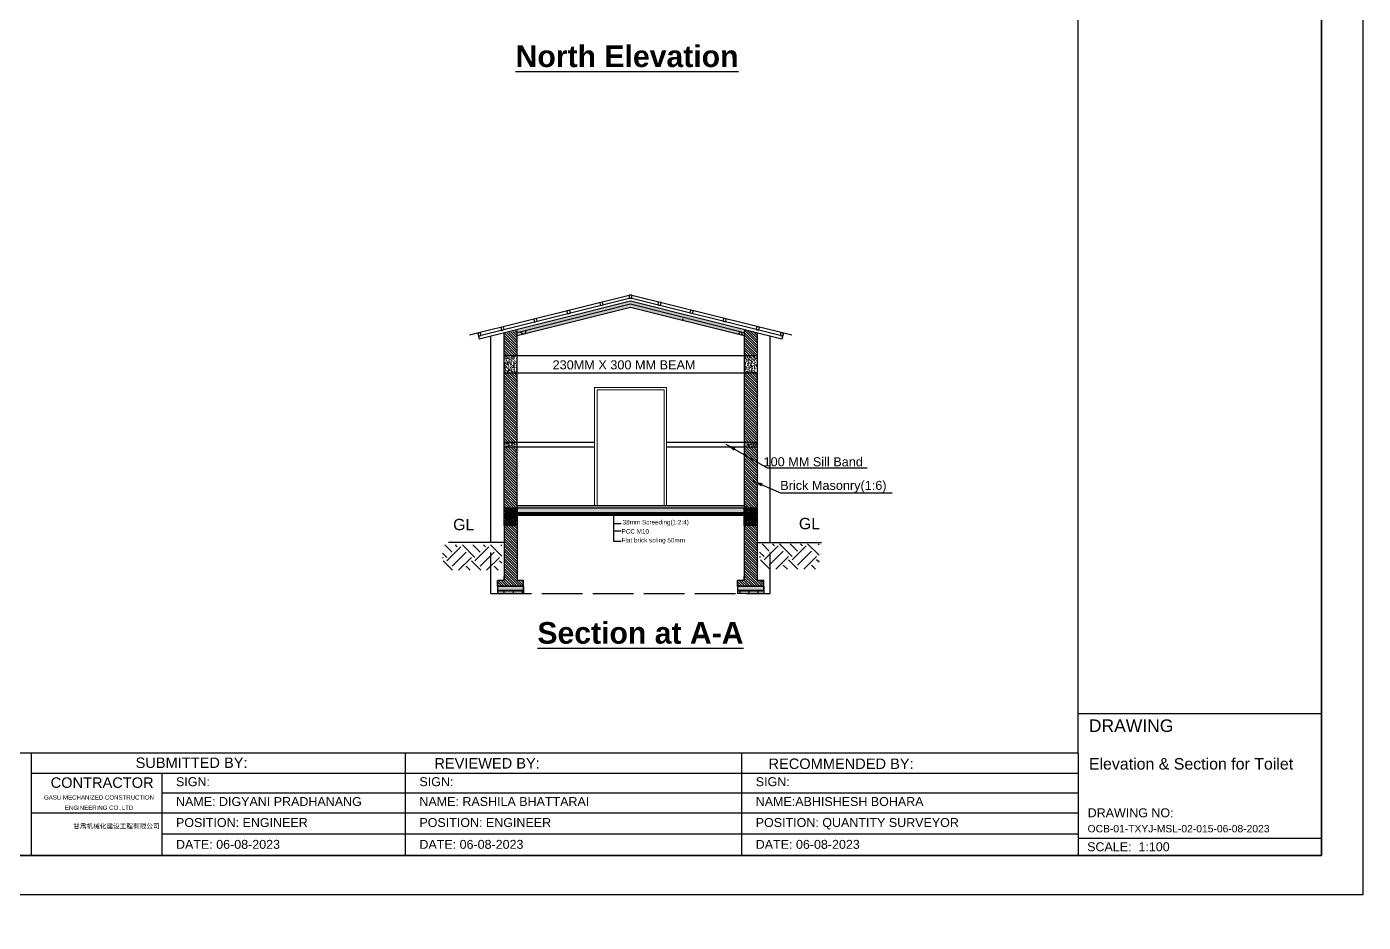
# Model space of a CAD drawing. Header units: metres. Extents: x 428 to 3974, y -4076 to 3914.
# Drawn here: x 1032.14 to 1055.71, y -394 to -378.21 of the extents above; entities that cross this region are included whole.
import ezdxf
from ezdxf.enums import TextEntityAlignment as Align

# ---------------------------------------------------------------- set-up
doc = ezdxf.new("R2010")
doc.units = ezdxf.units.M
doc.header["$MEASUREMENT"] = 0
doc.header["$PDMODE"] = 2
doc.linetypes.add('ACAD_ISO02W100', pattern=[15, 12, -3])
doc.linetypes.add('CONTINOUS', pattern=[0])
for name, color, linetype in [('Dimension', 7, 'Continuous'), ('Frame', 7, 'Continuous'), ('Roof', 221, 'CONTINOUS'), ('Truss', 202, 'Continuous'), ('wall', 150, 'Continuous')]:
    doc.layers.add(name, color=color, linetype=linetype)
doc.layers.add('Doors', color=3, linetype='Continuous', lineweight=20)
doc.layers.add('hatch-back', color=9, linetype='Continuous', lineweight=5)
doc.styles.add('ARIAL', font='arial.ttf')
doc.styles.add('labor camp', font='arial.ttf')
doc.styles.get("Standard").update_dxf_attribs({"font": 'arial.ttf'})
doc.dimstyles.new('1@100', dxfattribs={"dimtxt": 0.2, "dimasz": 0.175, "dimexe": 0.18, "dimexo": 0.0625, "dimgap": 0.09, "dimtad": 0, "dimtih": 1, "dimtoh": 1, "dimzin": 0, "dimdsep": 46, "dimtxsty": 'labor camp', "dimblk": 'OBLIQUE', "dimcen": 0.09, "dimadec": 0, "dimazin": 0, "dimtfac": 1, "dimtofl": 0, "dimtmove": 1, "dimatfit": 3, "dimfxl": 0.525, "dimfxlon": 1, "dimtolj": 1, "dimtzin": 0, "dimarcsym": 0})
doc.dimstyles.get("Standard").update_dxf_attribs({"dimtxt": 0.18, "dimasz": 0.18, "dimexe": 0.18, "dimexo": 0.0625, "dimgap": 0.09, "dimtad": 0, "dimtih": 1, "dimtoh": 1, "dimzin": 0, "dimdsep": 46, "dimtxsty": 'Standard', "dimcen": 0.09, "dimadec": 0, "dimazin": 0, "dimtfac": 1, "dimtofl": 0, "dimtmove": 0, "dimatfit": 3, "dimfxl": 1, "dimtolj": 1, "dimtzin": 0, "dimarcsym": 0})
pattern_1 = [(50, (-6.520944, 18.36636), (0.0717260183, -0.0062752135), [0.0075, -0.0825]), (355, (-6.520944, 18.36636), (-0.0138751334, 0.0752192134), [0.006, -0.066]), (100.4514, (-6.51497, 18.36584), (0.057850938, 0.068943954), [0.006374019, -0.070114211]), (46.1842, (-6.52094, 18.38636), (0.106724105, -0.0165519014), [0.01125, -0.12375]), (96.6356, (-6.51205, 18.38498), (0.093466271, 0.097411787), [0.009561029, -0.1051713]), (351.1842, (-6.52094, 18.38636), (0.093466195, 0.09741186), [0.009, -0.099]), (21, (-6.510944, 18.38136), (0.0596907052, -0.040261889), [0.0075, -0.0825]), (326, (-6.510944, 18.38136), (0.024331533, 0.0725150045), [0.006, -0.066]), (71.4514, (-6.50597, 18.37801), (0.084022263, 0.0322530497), [0.006374019, -0.070114211]), (37.5, (-6.520944, 18.366362), (0.00121598553, 0.0332893854), [0, -0.0652, 0, -0.067, 0, -0.06625]), (7.5, (-6.520944, 18.366362), (0.0263069537, 0.0394411712), [0, -0.0382, 0, -0.0637, 0, -0.02525]), (327.5, (-6.543244, 18.366362), (0.0533822436, -0.0022554872), [0, -0.025, 0, -0.078, 0, -0.1035]), (317.5, (-6.553244, 18.36636), (0.058318617, 0.0100104982), [0, -0.0325, 0, -0.0518, 0, -0.0735])]
pattern_2 = [(135, (-6.520944, 18.366362), (-0.0220970869, -0.0220970869), [])]
pattern_3 = [(135, (-6.520944, 18.496362), (-0.0220970869, -0.0220970869), [])]
pattern_4 = [(50, (-0.93755, 0), (0.0717260183, -0.0062752135), [0.0075, -0.0825]), (355, (-0.93755, 0), (-0.0138751334, 0.0752192134), [0.006, -0.066]), (100.4514, (-0.93157, -0.00052), (0.057850938, 0.068943954), [0.006374019, -0.070114211]), (46.1842, (-0.93755, 0.02), (0.106724105, -0.0165519014), [0.01125, -0.12375]), (96.6356, (-0.92865, 0.01862), (0.093466271, 0.097411787), [0.009561029, -0.1051713]), (351.1842, (-0.93755, 0.02), (0.093466195, 0.09741186), [0.009, -0.099]), (21, (-0.92755, 0.015), (0.0596907052, -0.040261889), [0.0075, -0.0825]), (326, (-0.92755, 0.015), (0.024331533, 0.0725150045), [0.006, -0.066]), (71.4514, (-0.922574, 0.011645), (0.084022263, 0.0322530497), [0.006374019, -0.070114211]), (37.5, (-0.937548, 0), (0.00121598553, 0.0332893854), [0, -0.0652, 0, -0.067, 0, -0.06625]), (7.5, (-0.93755, 0), (0.0263069537, 0.0394411712), [0, -0.0382, 0, -0.0637, 0, -0.02525]), (327.5, (-0.959848, 0), (0.0533822436, -0.0022554872), [0, -0.025, 0, -0.078, 0, -0.1035]), (317.5, (-0.96985, 0), (0.058318617, 0.0100104982), [0, -0.0325, 0, -0.0518, 0, -0.0735])]
pattern_5 = [(50, (0, 0), (0.0717260183, -0.0062752135), [0.0075, -0.0825]), (355, (0, 0), (-0.0138751334, 0.0752192134), [0.006, -0.066]), (100.4514, (0.00598, -0.00052), (0.057850938, 0.068943954), [0.006374019, -0.070114211]), (46.1842, (0, 0.02), (0.106724105, -0.0165519014), [0.01125, -0.12375]), (96.6356, (0.00889, 0.01862), (0.093466271, 0.097411787), [0.009561029, -0.1051713]), (351.1842, (0, 0.02), (0.093466195, 0.09741186), [0.009, -0.099]), (21, (0.01, 0.015), (0.0596907052, -0.040261889), [0.0075, -0.0825]), (326, (0.01, 0.015), (0.024331533, 0.0725150045), [0.006, -0.066]), (71.4514, (0.014974, 0.011645), (0.084022263, 0.0322530497), [0.006374019, -0.070114211]), (37.5, (0, 0), (0.00121598553, 0.0332893854), [0, -0.0652, 0, -0.067, 0, -0.06625]), (7.5, (0, 0), (0.0263069537, 0.0394411712), [0, -0.0382, 0, -0.0637, 0, -0.02525]), (327.5, (-0.0223, 0), (0.0533822436, -0.0022554872), [0, -0.025, 0, -0.078, 0, -0.1035]), (317.5, (-0.0323, 0), (0.058318617, 0.0100104982), [0, -0.0325, 0, -0.0518, 0, -0.0735])]

# ---------------------------------------------------------------- blocks, each defined once
blk = doc.blocks.new('_Oblique')
at = {"color": 0, "linetype": 'ByBlock', "lineweight": -2}
blk.add_line((-0.5, -0.5), (0.5, 0.5), dxfattribs=at)
blk = doc.blocks.new('*D54')
at = {"layer": 'Defpoints', "color": 0, "transparency": 16777216}
for p in [(1015.589, 3913.543), (1038.861, -4058.267), (1015.589, -4060.857)]:
    blk.add_point(p, dxfattribs=at)
at = {"layer": 'wall', "color": 0, "lineweight": -2, "transparency": 16777216}
for p, q in [((1015.589, -4060.332), (1015.589, -4061.037)), ((1038.861, -4060.332), (1038.861, -4061.037)), ((1015.589, -4060.857), (1026.796, -4060.857)), ((1038.861, -4060.857), (1027.655, -4060.857))]:
    blk.add_line(p, q, dxfattribs=at)
at = {"layer": 'wall', "color": 0, "lineweight": -2, "transparency": 16777216, "xscale": 0.175, "yscale": 0.175, "zscale": 0.175, "rotation": 180}
blk.add_blockref('_Oblique', (1015.589, -4060.857), dxfattribs=at)
at = {"layer": 'wall', "color": 0, "lineweight": -2, "transparency": 16777216, "xscale": 0.175, "yscale": 0.175, "zscale": 0.175}
blk.add_blockref('_Oblique', (1038.861, -4060.857), dxfattribs=at)
at = {"layer": 'wall', "color": 0, "transparency": 16777216, "insert": (1027.225, -4060.857), "char_height": 0.2, "attachment_point": 5, "style": 'labor camp'}
blk.add_mtext('\\A1;23.27', dxfattribs=at)

msp = doc.modelspace()

# ---------------------------------------------------------------- hatches: boundary and pattern name
at = {"transparency": 33554687}
h = msp.add_hatch(dxfattribs=at)
h.set_pattern_fill('AR-CONC', color=6, scale=0.01)
h.set_pattern_definition([(50, (647.70112, -266.169503), (0.071726018, -0.0062752135), [0.0075, -0.0825]), (355, (647.70112, -266.1695), (-0.013875133, 0.075219213), [0.006, -0.066]), (100.451444, (647.707096, -266.170026), (0.057850885, 0.068943999), [0.006374019, -0.070114211]), (46.1842, (647.70112, -266.1495), (0.106724133, -0.016551928), [0.01125, -0.12375]), (96.635635, (647.71001, -266.15088), (0.093466195, 0.09741186), [0.009561034, -0.105171376]), (351.184164, (647.70112, -266.1495), (0.093466195, 0.09741186), [0.009, -0.099]), (21, (647.71112, -266.154503), (0.059690705, -0.040261889), [0.0075, -0.0825]), (326, (647.71112, -266.1545), (0.024331533, 0.072515005), [0.006, -0.066]), (71.451445, (647.716094, -266.15786), (0.084022238, 0.032253115), [0.006374019, -0.070114211]), (37.5, (647.70112, -266.169503), (0.0012159855, 0.0332893854), [0, -0.0652, 0, -0.067, 0, -0.06625]), (7.5, (647.70112, -266.169503), (0.0263069537, 0.0394411712), [0, -0.0382, 0, -0.0637, 0, -0.02525]), (327.5, (647.67882, -266.169503), (0.0533822436, -0.0022554872), [0, -0.025, 0, -0.078, 0, -0.1035]), (317.5, (647.66882, -266.169503), (0.058318617, 0.010010498), [0, -0.0325, 0, -0.0518, 0, -0.0735])])
h.paths.add_polyline_path([(1040.752, -386.76), (1040.703, -386.806), (1040.696, -386.799), (1040.749, -386.75, -0.589119), (1040.737, -386.743, -0.174263), (1040.738, -386.738), (1040.683, -386.784), (1040.677, -386.777), (1040.726, -386.735), (1040.597, -386.736, -0.414214), (1040.605, -386.744, -1), (1040.589, -386.744, -0.414214), (1040.597, -386.736), (1040.594, -386.735, 0.414214), (1040.588, -386.741), (1040.588, -386.959, -0.90907), (1040.604, -386.961, -0.414214), (1040.596, -386.969), (1040.742, -386.969, -0.343546), (1040.736, -386.961, -1), (1040.752, -386.961)])
h = msp.add_hatch(dxfattribs=at)
h.set_pattern_fill('AR-CONC', color=6, scale=0.01)
h.set_pattern_definition([(50, (651.9364, -266.169503), (0.071726018, -0.0062752135), [0.0075, -0.0825]), (355, (651.9364, -266.1695), (-0.013875133, 0.075219213), [0.006, -0.066]), (100.451444, (651.94238, -266.170026), (0.057850885, 0.068943999), [0.006374019, -0.070114211]), (46.1842, (651.9364, -266.1495), (0.106724133, -0.016551928), [0.01125, -0.12375]), (96.635635, (651.9453, -266.15088), (0.093466195, 0.09741186), [0.009561034, -0.105171376]), (351.184164, (651.9364, -266.1495), (0.093466195, 0.09741186), [0.009, -0.099]), (21, (651.9464, -266.154503), (0.059690705, -0.040261889), [0.0075, -0.0825]), (326, (651.9464, -266.1545), (0.024331533, 0.072515005), [0.006, -0.066]), (71.451445, (651.95138, -266.15786), (0.084022238, 0.032253115), [0.006374019, -0.070114211]), (37.5, (651.936403, -266.169503), (0.0012159855, 0.0332893854), [0, -0.0652, 0, -0.067, 0, -0.06625]), (7.5, (651.936403, -266.169503), (0.0263069537, 0.0394411712), [0, -0.0382, 0, -0.0637, 0, -0.02525]), (327.5, (651.914103, -266.169503), (0.0533822436, -0.0022554872), [0, -0.025, 0, -0.078, 0, -0.1035]), (317.5, (651.904103, -266.169503), (0.058318617, 0.010010498), [0, -0.0325, 0, -0.0518, 0, -0.0735])])
h.paths.add_polyline_path([(1044.988, -386.76), (1044.938, -386.806), (1044.931, -386.799), (1044.984, -386.75, -0.589119), (1044.972, -386.743, -0.174263), (1044.974, -386.738), (1044.918, -386.784), (1044.912, -386.777), (1044.962, -386.735), (1044.832, -386.736, -0.414214), (1044.84, -386.744, -1), (1044.824, -386.744, -0.414214), (1044.832, -386.736), (1044.83, -386.735, 0.414214), (1044.824, -386.741), (1044.824, -386.959, -0.90907), (1044.839, -386.961, -0.414214), (1044.831, -386.969), (1044.977, -386.969, -0.343546), (1044.971, -386.961, -1), (1044.987, -386.961)])
at = {"layer": 'Dimension'}
h = msp.add_hatch(dxfattribs=at)
h.set_pattern_fill('ANSI31', color=6, scale=0.25, angle=90, style=0)
h.paths.add_polyline_path([(1040.785, -383.566), (1040.557, -383.623), (1040.557, -384.012), (1040.785, -384.012)])
h.paths.add_polyline_path([(1045.021, -383.604), (1044.792, -383.547), (1044.792, -383.566), (1044.792, -384.012), (1045.021, -384.012)])
h = msp.add_hatch(dxfattribs=at)
h.set_pattern_fill('ANSI31', color=6, scale=0.25, angle=90, style=0)
h.set_pattern_definition(pattern_2)
h.paths.add_polyline_path([(1040.785, -384.316), (1040.557, -384.316), (1040.557, -385.536), (1040.785, -385.536), (1040.785, -384.912)])
h = msp.add_hatch(dxfattribs=at)
h.set_pattern_fill('ANSI31', color=6, scale=0.25, angle=90, style=0)
h.set_pattern_definition(pattern_2)
h.paths.add_polyline_path([(1045.021, -384.316), (1044.792, -384.316), (1044.792, -384.953), (1044.792, -385.536), (1045.021, -385.536)])
h = msp.add_hatch(dxfattribs=at)
h.set_pattern_fill('ANSI31', color=6, scale=0.25, angle=90, style=0)
h.set_pattern_definition(pattern_3)
h.paths.add_polyline_path([(1040.557, -386.692), (1040.785, -386.692), (1040.785, -385.622), (1040.557, -385.622)])
h = msp.add_hatch(dxfattribs=at)
h.set_pattern_fill('ANSI31', color=6, scale=0.25, angle=90, style=0)
h.set_pattern_definition(pattern_3)
h.paths.add_polyline_path([(1044.792, -386.692), (1045.021, -386.692), (1045.021, -385.622), (1044.792, -385.622)])
h = msp.add_hatch(dxfattribs=at)
h.set_pattern_fill('ANSI31', color=6, scale=0.25, angle=90, style=0)
h.paths.add_polyline_path([(1045.021, -387.007), (1044.791, -387.007), (1044.791, -387.908), (1044.791, -387.908), (1044.791, -387.977), (1044.676, -387.977), (1044.676, -388.078), (1045.136, -388.078), (1045.136, -387.977), (1045.021, -387.977), (1045.021, -387.908), (1045.021, -387.908)])
h.paths.add_polyline_path([(1040.786, -387.007), (1040.556, -387.007), (1040.556, -387.908), (1040.556, -387.908), (1040.556, -387.977), (1040.441, -387.977), (1040.441, -388.078), (1040.901, -388.078), (1040.901, -387.977), (1040.786, -387.977), (1040.786, -387.908), (1040.786, -387.908)])
at = {"layer": 'Truss', "linetype": 'Continuous', "lineweight": 30}
h = msp.add_hatch(dxfattribs=at)
h.set_pattern_fill('AR-B816C', color=256, scale=0.01)
h.set_pattern_definition([(0, (-0.93755, 0), (0.08, 0.08), [0.15625, -0.00375]), (0, (-1.01755, 0.00375), (0.08, 0.08), [0.15625, -0.00375]), (90, (-0.93755, 0), (-0.08, 0.08), [-0.08375, 0.07625]), (90, (-0.9413, 0), (-0.08, 0.08), [-0.08375, 0.07625])])
h.paths.add_polyline_path([(1044.791, -386.832), (1044.791, -386.782), (1040.785, -386.782), (1040.785, -386.832)])
at = {"layer": 'wall'}
h = msp.add_hatch(dxfattribs=at)
h.set_pattern_fill('AR-CONC', color=201, scale=0.01, style=0)
h.set_pattern_definition([(50, (-0.039133, 0.00344), (0.0717260183, -0.0062752135), [0.0075, -0.0825]), (355, (-0.03913, 0.00344), (-0.0138751334, 0.0752192134), [0.006, -0.066]), (100.4514, (-0.033156, 0.002916), (0.057850938, 0.068943954), [0.006374019, -0.070114211]), (46.1842, (-0.03913, 0.02344), (0.106724105, -0.0165519014), [0.01125, -0.12375]), (96.6356, (-0.03024, 0.02206), (0.093466271, 0.097411787), [0.009561029, -0.1051713]), (351.1842, (-0.03913, 0.02344), (0.093466195, 0.09741186), [0.009, -0.099]), (21, (-0.029133, 0.01844), (0.0596907052, -0.040261889), [0.0075, -0.0825]), (326, (-0.02913, 0.01844), (0.024331533, 0.0725150045), [0.006, -0.066]), (71.4514, (-0.02416, 0.015084), (0.084022263, 0.0322530497), [0.006374019, -0.070114211]), (37.5, (-0.039133, 0.00344), (0.00121598553, 0.0332893854), [0, -0.0652, 0, -0.067, 0, -0.06625]), (7.5, (-0.039133, 0.00344), (0.0263069537, 0.0394411712), [0, -0.0382, 0, -0.0637, 0, -0.02525]), (327.5, (-0.061433, 0.00344), (0.0533822436, -0.0022554872), [0, -0.025, 0, -0.078, 0, -0.1035]), (317.5, (-0.071433, 0.00344), (0.058318617, 0.0100104982), [0, -0.0325, 0, -0.0518, 0, -0.0735])])
h.paths.add_polyline_path([(1042.788, -383.107), (1044.753, -383.598), (1044.753, -383.563), (1044.753, -383.544), (1042.788, -383.052), (1040.746, -383.563), (1040.746, -383.617)])
h = msp.add_hatch(dxfattribs=at)
h.set_pattern_fill('AR-CONC', color=256, scale=0.25, style=0)
h.set_pattern_definition([(50, (0, 0), (1.7931505, -0.1568803), [0.1875, -2.0625]), (355, (0, 0), (-0.3468783, 1.8804803), [0.15, -1.65]), (100.4514, (0.1494, -0.013), (1.4462735, 1.7235989), [0.1593505, -1.7528553]), (46.1842, (0, 0.5), (2.6681026, -0.4137975), [0.28125, -3.09375]), (96.6356, (0.2223, 0.4655), (2.336657, 2.4352947), [0.239026, -2.6292825]), (351.1842, (0, 0.5), (2.336655, 2.4352965), [0.225, -2.475]), (21, (0.25, 0.375), (1.4922676, -1.0065472), [0.1875, -2.0625]), (326, (0.25, 0.375), (0.6082883, 1.812875), [0.15, -1.65]), (71.4514, (0.3744, 0.2911), (2.1005566, 0.8063262), [0.1593505, -1.7528553]), (37.5, (0, 0), (0.03039964, 0.83223463), [0, -1.63, 0, -1.675, 0, -1.65625]), (7.5, (0, 0), (0.65767384, 0.9860293), [0, -0.955, 0, -1.5925, 0, -0.63125]), (327.5, (-0.5575, 0), (1.3345561, -0.05638718), [0, -0.625, 0, -1.95, 0, -2.5875]), (317.5, (-0.8075, 0), (1.4579654, 0.2502625), [0, -0.8125, 0, -1.295, 0, -1.8375])])
h.paths.add_polyline_path([(1042.788, -383.107), (1040.785, -383.608), (1040.785, -383.664), (1042.788, -383.163), (1044.792, -383.664), (1044.792, -383.608)])
h = msp.add_hatch(dxfattribs=at)
h.set_pattern_fill('AR-CONC', color=201, scale=0.01, style=0)
h.set_pattern_definition([(50, (0, 0), (0.0717260183, -0.0062752135), [0.0075, -0.0825]), (355, (0, 0), (-0.0138751334, 0.0752192134), [0.006, -0.066]), (100.4514, (0.00598, -0.00052), (0.057850938, 0.068943954), [0.006374019, -0.070114211]), (46.1842, (0, 0.02), (0.106724105, -0.0165519014), [0.01125, -0.12375]), (96.6356, (0.00889, 0.01862), (0.093466271, 0.097411787), [0.009561029, -0.1051713]), (351.1842, (0, 0.02), (0.093466195, 0.09741186), [0.009, -0.099]), (21, (0.01, 0.015), (0.0596907052, -0.040261889), [0.0075, -0.0825]), (326, (0.01, 0.015), (0.024331533, 0.0725150045), [0.006, -0.066]), (71.4514, (0.014974, 0.011645), (0.084022263, 0.0322530497), [0.006374019, -0.070114211]), (37.5, (0, 0), (0.00121598553, 0.0332893854), [0, -0.0652, 0, -0.067, 0, -0.06625]), (7.5, (0, 0), (0.0263069537, 0.0394411712), [0, -0.0382, 0, -0.0637, 0, -0.02525]), (327.5, (-0.0223, 0), (0.0533822436, -0.0022554872), [0, -0.025, 0, -0.078, 0, -0.1035]), (317.5, (-0.0323, 0), (0.058318617, 0.0100104982), [0, -0.0325, 0, -0.0518, 0, -0.0735])])
h.paths.add_polyline_path([(1044.792, -383.664), (1044.792, -383.608), (1042.788, -383.107), (1040.785, -383.608), (1040.785, -383.664), (1042.788, -383.163)])
h = msp.add_hatch(dxfattribs=at)
h.set_pattern_fill('AR-CONC', color=201, scale=0.01, style=0)
h.set_pattern_definition(pattern_1)
h.paths.add_polyline_path([(1040.785, -384.012), (1040.557, -384.012), (1040.557, -384.316), (1040.785, -384.316)])
h = msp.add_hatch(dxfattribs=at)
h.set_pattern_fill('AR-CONC', color=201, scale=0.01, style=0)
h.set_pattern_definition(pattern_1)
h.paths.add_polyline_path([(1045.021, -384.012), (1044.792, -384.012), (1044.792, -384.316), (1045.021, -384.316)])
h = msp.add_hatch(dxfattribs=at)
h.set_pattern_fill('AR-CONC', color=201, scale=0.01, style=0)
h.set_pattern_definition(pattern_1)
h.paths.add_polyline_path([(1040.557, -385.536), (1040.557, -385.622), (1040.785, -385.622), (1040.785, -385.536)])
h = msp.add_hatch(dxfattribs=at)
h.set_pattern_fill('AR-CONC', color=201, scale=0.01, style=0)
h.set_pattern_definition(pattern_1)
h.paths.add_polyline_path([(1044.792, -385.536), (1044.792, -385.622), (1045.021, -385.622), (1045.021, -385.536)])
h = msp.add_hatch(dxfattribs=at)
h.set_pattern_fill('AR-CONC', color=201, scale=0.01, style=0)
h.set_pattern_definition(pattern_4)
h.paths.add_polyline_path([(1040.785, -386.662), (1040.785, -386.702), (1044.792, -386.702), (1044.792, -386.662)])
h = msp.add_hatch(dxfattribs=at)
h.set_pattern_fill('AR-CONC', color=201, scale=0.01, style=0)
h.set_pattern_definition(pattern_5)
h.paths.add_polyline_path([(1040.785, -386.702), (1040.557, -386.702), (1040.555, -387.007), (1040.589, -387.007, -0.264756), (1040.584, -386.998, -1), (1040.604, -386.998, -0.264756), (1040.599, -387.007), (1040.746, -387.007, -0.264756), (1040.741, -386.998, -1), (1040.762, -386.998, -0.264756), (1040.757, -387.007), (1040.785, -387.007)])
h = msp.add_hatch(dxfattribs=at)
h.set_pattern_fill('AR-CONC', color=201, scale=0.01, style=0)
h.set_pattern_definition(pattern_1)
h.paths.add_polyline_path([(1040.557, -386.922), (1040.595, -386.922, -0.414214), (1040.585, -386.912, -0.414214), (1040.595, -386.902), (1040.753, -386.902, -0.414214), (1040.763, -386.912, -0.414214), (1040.753, -386.922), (1040.786, -386.922), (1040.785, -386.702), (1040.557, -386.702)])
h = msp.add_hatch(dxfattribs=at)
h.set_pattern_fill('AR-CONC', color=201, scale=0.01, style=0)
h.set_pattern_definition([(50, (253.005345, 19.568463), (0.0717260183, -0.0062752135), [0.0075, -0.0825]), (355, (253.005345, 19.56846), (-0.0138751334, 0.0752192134), [0.006, -0.066]), (100.4514, (253.01132, 19.56794), (0.057850938, 0.068943954), [0.006374019, -0.070114211]), (46.1842, (253.005345, 19.58846), (0.106724105, -0.016551901), [0.01125, -0.12375]), (96.6356, (253.01424, 19.58708), (0.09346627, 0.097411787), [0.009561029, -0.1051713]), (351.1842, (253.00535, 19.58846), (0.093466195, 0.09741186), [0.009, -0.099]), (21, (253.015345, 19.583463), (0.0596907052, -0.040261889), [0.0075, -0.0825]), (326, (253.015345, 19.58346), (0.024331533, 0.0725150045), [0.006, -0.066]), (71.4514, (253.02032, 19.58011), (0.084022263, 0.0322530497), [0.006374019, -0.070114211]), (37.5, (253.005345, 19.568463), (0.0012159855, 0.0332893854), [0, -0.0652, 0, -0.067, 0, -0.06625]), (7.5, (253.005345, 19.568463), (0.0263069537, 0.0394411712), [0, -0.0382, 0, -0.0637, 0, -0.02525]), (327.5, (252.983045, 19.568463), (0.0533822436, -0.0022554872), [0, -0.025, 0, -0.078, 0, -0.1035]), (317.5, (252.973045, 19.568463), (0.058318617, 0.0100104982), [0, -0.0325, 0, -0.0518, 0, -0.0735])])
h.paths.add_polyline_path([(1040.557, -387.007), (1040.595, -387.007, -0.414214), (1040.585, -386.997, -0.414214), (1040.595, -386.987), (1040.753, -386.987, -0.414214), (1040.763, -386.997, -0.414214), (1040.753, -387.007), (1040.785, -387.007), (1040.785, -386.702), (1040.557, -386.702)])
h = msp.add_hatch(dxfattribs=at)
h.set_pattern_fill('AR-CONC', color=201, scale=0.01, style=0)
h.set_pattern_definition(pattern_4)
h.paths.add_polyline_path([(1040.785, -386.702), (1040.785, -386.782), (1044.791, -386.782), (1044.791, -386.702)])
h = msp.add_hatch(dxfattribs=at)
h.set_pattern_fill('AR-CONC', color=201, scale=0.01, style=0)
h.set_pattern_definition(pattern_1)
h.paths.add_polyline_path([(1044.791, -386.702), (1044.791, -386.922), (1044.829, -386.922, -0.414214), (1044.819, -386.912, -0.414214), (1044.829, -386.902), (1044.987, -386.902, -0.414214), (1044.997, -386.912, -0.414214), (1044.987, -386.922), (1045.021, -386.922), (1045.021, -386.702)])
h = msp.add_hatch(dxfattribs=at)
h.set_pattern_fill('AR-CONC', color=201, scale=0.01, style=0)
h.set_pattern_definition([(50, (674.91956, -266.50447), (0.071726018, -0.0062752135), [0.0075, -0.0825]), (355, (674.91956, -266.50447), (-0.013875133, 0.075219213), [0.006, -0.066]), (100.4514, (674.925534, -266.50499), (0.057850938, 0.068943954), [0.006374019, -0.070114211]), (46.1842, (674.91956, -266.48447), (0.106724105, -0.016551901), [0.01125, -0.12375]), (96.6356, (674.92845, -266.48585), (0.09346627, 0.097411787), [0.00956103, -0.1051713]), (351.1842, (674.91956, -266.48447), (0.093466195, 0.09741186), [0.009, -0.099]), (21, (674.92956, -266.48947), (0.059690705, -0.040261889), [0.0075, -0.0825]), (326, (674.92956, -266.48947), (0.024331533, 0.072515005), [0.006, -0.066]), (71.4514, (674.93453, -266.49282), (0.084022263, 0.03225305), [0.006374019, -0.070114211]), (37.5, (674.919557, -266.504467), (0.0012159855, 0.0332893854), [0, -0.0652, 0, -0.067, 0, -0.06625]), (7.5, (674.919557, -266.504467), (0.0263069537, 0.0394411712), [0, -0.0382, 0, -0.0637, 0, -0.02525]), (327.5, (674.897257, -266.504467), (0.0533822436, -0.0022554872), [0, -0.025, 0, -0.078, 0, -0.1035]), (317.5, (674.887257, -266.504467), (0.058318617, 0.010010498), [0, -0.0325, 0, -0.0518, 0, -0.0735])])
h.paths.add_polyline_path([(1045.021, -386.702), (1044.792, -386.702), (1044.791, -387.007), (1044.824, -387.007, -0.264756), (1044.819, -386.998, -1), (1044.839, -386.998, -0.264756), (1044.834, -387.007), (1044.982, -387.007, -0.264756), (1044.977, -386.998, -1), (1044.997, -386.998, -0.264756), (1044.992, -387.007), (1045.021, -387.007)])
h = msp.add_hatch(dxfattribs=at)
h.set_pattern_fill('AR-CONC', color=201, scale=0.01, style=0)
h.set_pattern_definition([(50, (257.24063, 19.568463), (0.0717260183, -0.0062752135), [0.0075, -0.0825]), (355, (257.24063, 19.56846), (-0.0138751334, 0.0752192134), [0.006, -0.066]), (100.4514, (257.246606, 19.56794), (0.057850938, 0.068943954), [0.006374019, -0.070114211]), (46.1842, (257.24063, 19.58846), (0.106724105, -0.016551901), [0.01125, -0.12375]), (96.6356, (257.24952, 19.58708), (0.09346627, 0.097411787), [0.009561029, -0.1051713]), (351.1842, (257.24063, 19.58846), (0.093466195, 0.09741186), [0.009, -0.099]), (21, (257.25063, 19.583463), (0.0596907052, -0.040261889), [0.0075, -0.0825]), (326, (257.25063, 19.58346), (0.024331533, 0.0725150045), [0.006, -0.066]), (71.4514, (257.2556, 19.58011), (0.084022263, 0.0322530497), [0.006374019, -0.070114211]), (37.5, (257.240629, 19.568463), (0.0012159855, 0.0332893854), [0, -0.0652, 0, -0.067, 0, -0.06625]), (7.5, (257.24063, 19.568463), (0.0263069537, 0.0394411712), [0, -0.0382, 0, -0.0637, 0, -0.02525]), (327.5, (257.218329, 19.568463), (0.0533822436, -0.0022554872), [0, -0.025, 0, -0.078, 0, -0.1035]), (317.5, (257.20833, 19.568463), (0.058318617, 0.0100104982), [0, -0.0325, 0, -0.0518, 0, -0.0735])])
h.paths.add_polyline_path([(1044.792, -387.007), (1044.83, -387.007, -0.414214), (1044.82, -386.997, -0.414214), (1044.83, -386.987), (1044.988, -386.987, -0.414214), (1044.998, -386.997, -0.414214), (1044.988, -387.007), (1045.021, -387.007), (1045.021, -386.702), (1044.792, -386.702)])
h = msp.add_hatch(dxfattribs=at)
h.set_pattern_fill('AR-CONC', color=256, scale=0.5, style=0)
h.set_pattern_definition([(50, (-21.506, -275.7723), (3.586301, -0.313761), [0.375, -4.125]), (355, (-21.506, -275.7723), (-0.693757, 3.760961), [0.3, -3.3]), (100.4514, (-21.207, -275.7984), (2.892547, 3.447198), [0.318701, -3.50571]), (46.1842, (-21.506, -274.7723), (5.336205, -0.827595), [0.5625, -6.1875]), (96.6356, (-21.0613, -274.841), (4.673314, 4.87059), [0.478051, -5.258565]), (351.1842, (-21.506, -274.772), (4.67331, 4.870593), [0.45, -4.95]), (21, (-21.006, -275.0223), (2.984535, -2.0130945), [0.375, -4.125]), (326, (-21.006, -275.0223), (1.216577, 3.62575), [0.3, -3.3]), (71.4514, (-20.7573, -275.19), (4.201113, 1.612652), [0.318701, -3.50571]), (37.5, (-21.506, -275.7723), (0.0607993, 1.6644693), [0, -3.26, 0, -3.35, 0, -3.3125]), (7.5, (-21.506, -275.7723), (1.3153477, 1.9720586), [0, -1.91, 0, -3.185, 0, -1.2625]), (327.5, (-22.621, -275.7723), (2.6691122, -0.1127744), [0, -1.25, 0, -3.9, 0, -5.175]), (317.5, (-23.121, -275.7723), (2.915931, 0.500525), [0, -1.625, 0, -2.59, 0, -3.675])])
h.paths.add_polyline_path([(1040.227, -387.046), (1040.227, -387.12), (1044.806, -387.12), (1044.806, -387.046)])
h = msp.add_hatch(dxfattribs=at)
h.set_pattern_fill('EARTH', color=201, scale=1.4, angle=45)
h.set_pattern_definition([(45, (-1600.46408, 1157.989), (0, 0.494974747), [0.35, -0.35]), (45, (-1600.5569, 1158.0818), (0, 0.494974747), [0.35, -0.35]), (45, (-1600.6497, 1158.1746), (0, 0.494974747), [0.35, -0.35]), (135, (-1600.6497, 1158.23647), (-0.494974747, 1e-16), [0.35, -0.35]), (135, (-1600.5569, 1158.32928), (-0.494974747, 1e-16), [0.35, -0.35]), (135, (-1600.46408, 1158.4221), (-0.494974747, 1e-16), [0.35, -0.35])])
h.paths.add_polyline_path([(1040.516, -387.349), (1039.469, -387.349), (1039.469, -387.796), (1040.516, -387.796)])
h = msp.add_hatch(dxfattribs=at)
h.set_pattern_fill('EARTH', color=201, scale=1.4, angle=45)
h.set_pattern_definition([(45, (-1594.86776, 1158.00593), (0, 0.494974747), [0.35, -0.35]), (45, (-1594.96056, 1158.09874), (0, 0.494974747), [0.35, -0.35]), (45, (-1595.05337, 1158.19155), (0, 0.494974747), [0.35, -0.35]), (135, (-1595.05337, 1158.25342), (-0.494974747, 1e-16), [0.35, -0.35]), (135, (-1594.96056, 1158.34623), (-0.494974747, 1e-16), [0.35, -0.35]), (135, (-1594.86776, 1158.43903), (-0.494974747, 1e-16), [0.35, -0.35])])
h.paths.add_polyline_path([(1046.112, -387.332), (1045.065, -387.332), (1045.065, -387.779), (1046.112, -387.779)])
h = msp.add_hatch(dxfattribs=at)
h.set_pattern_fill('AR-CONC', color=201, scale=0.01, style=0)
h.set_pattern_definition(pattern_5)
h.paths.add_polyline_path([(1044.676, -388.078), (1044.676, -388.152), (1045.136, -388.152), (1045.136, -388.078)])
h.paths.add_polyline_path([(1040.441, -388.078), (1040.441, -388.152), (1040.901, -388.152), (1040.901, -388.078)])
h = msp.add_hatch(dxfattribs=at)
h.set_pattern_fill('AR-B816', color=201, scale=0.01)
h.paths.add_polyline_path([(1040.441, -388.152), (1040.441, -388.203), (1040.901, -388.203), (1040.901, -388.152)])
h.paths.add_polyline_path([(1045.136, -388.203), (1045.136, -388.152), (1044.676, -388.152), (1044.676, -388.203)])

# ---------------------------------------------------------------- linework, layer by layer
for p, q in [((1050.681, -391.022), (1050.681, -364.528)), ((1040.736, -386.727), (1040.677, -386.777)), ((1040.683, -386.784), (1040.677, -386.777)), ((1040.741, -386.736), (1040.683, -386.784)), ((1040.751, -386.748), (1040.696, -386.799)), ((1040.703, -386.806), (1040.696, -386.799)), ((1040.76, -386.753), (1040.703, -386.806)), ((1042.488, -386.816), (1042.488, -387.286)), ((1044.971, -386.727), (1044.912, -386.777)), ((1044.918, -386.784), (1044.912, -386.777)), ((1044.976, -386.736), (1044.918, -386.784)), ((1044.986, -386.748), (1044.931, -386.799)), ((1044.938, -386.806), (1044.931, -386.799)), ((1044.996, -386.753), (1044.938, -386.806)), ((1042.488, -386.971), (1042.621, -386.971)), ((1042.488, -387.099), (1042.621, -387.099)), ((1042.488, -387.286), (1042.621, -387.286)), ((1032.214, -391.022), (1032.214, -392.828)), ((1038.813, -391.022), (1038.813, -392.828)), ((1044.747, -391.022), (1044.747, -392.828)), ((1050.681, -391.022), (1050.681, -392.828)), ((1032.214, -391.372), (1035.22, -391.372)), ((1034.52, -391.372), (1034.52, -392.828)), ((1035.22, -391.372), (1038.813, -391.372)), ((1038.813, -391.372), (1050.681, -391.372)), ((1038.813, -391.372), (1039.513, -391.372)), ((1039.513, -391.372), (1043.107, -391.372)), ((1044.747, -391.372), (1045.447, -391.372)), ((1046.647, -391.372), (1050.241, -391.372)), ((1034.52, -391.722), (1038.813, -391.722)), ((1038.813, -391.722), (1039.513, -391.722)), ((1039.513, -391.722), (1045.947, -391.722)), ((1045.947, -391.722), (1050.681, -391.722)), ((1032.225, -392.072), (1035.22, -392.072)), ((1035.22, -392.072), (1038.813, -392.072)), ((1038.813, -392.072), (1039.513, -392.072)), ((1039.513, -392.072), (1045.947, -392.072)), ((1045.947, -392.072), (1050.681, -392.072)), ((1034.52, -392.442), (1035.22, -392.442)), ((1035.22, -392.442), (1038.813, -392.442)), ((1038.813, -392.442), (1039.513, -392.442)), ((1039.513, -392.442), (1045.947, -392.442)), ((1045.947, -392.442), (1050.681, -392.442))]:
    msp.add_line(p, q)
for points in [[(1040.586, -386.977), (1040.754, -386.977, 0.414214), (1040.76, -386.971), (1040.76, -386.733, 0.414214), (1040.754, -386.727), (1040.586, -386.727, 0.414214), (1040.58, -386.733), (1040.58, -386.971, 0.414214)], [(1044.822, -386.977), (1044.99, -386.977, 0.414214), (1044.996, -386.971), (1044.996, -386.733, 0.414214), (1044.99, -386.727), (1044.822, -386.727, 0.414214), (1044.816, -386.733), (1044.816, -386.971, 0.414214)]]:
    msp.add_lwpolyline(points, format="xyb", close=True)
for points in [[(1040.726, -386.735), (1040.594, -386.735, 0.414214), (1040.588, -386.741), (1040.588, -386.963, 0.414214), (1040.594, -386.969), (1040.746, -386.969, 0.414214), (1040.752, -386.963), (1040.752, -386.76)], [(1044.962, -386.735), (1044.83, -386.735, 0.414214), (1044.824, -386.741), (1044.824, -386.963, 0.414214), (1044.83, -386.969), (1044.982, -386.969, 0.414214), (1044.988, -386.963), (1044.988, -386.76)]]:
    msp.add_lwpolyline(points, format="xyb")
for centre in [(1040.597, -386.744), (1040.745, -386.743), (1044.832, -386.744), (1044.98, -386.743), (1040.596, -386.961), (1040.744, -386.961), (1044.831, -386.961), (1044.979, -386.961)]:
    msp.add_circle(centre, 0.008)
at = {"layer": 'Defpoints', "color": 3}
msp.add_lwpolyline([(1055.713, -393.516), (1055.713, -363.816), (1013.713, -363.816), (1013.713, -393.516)], close=True, dxfattribs=at)
at = {"layer": 'Doors'}
for p, q in [((1042.154, -386.662), (1042.154, -384.572)), ((1042.154, -384.572), (1043.424, -384.572)), ((1042.199, -386.662), (1042.199, -384.617)), ((1042.199, -384.617), (1043.379, -384.617)), ((1043.379, -384.617), (1043.379, -386.662)), ((1043.424, -384.572), (1043.424, -386.662))]:
    msp.add_line(p, q, dxfattribs=at)
at = {"layer": 'Frame', "color": 6, "linetype": 'Continuous', "lineweight": 35}
for p, q in [((1054.975, -392.828), (1054.975, -364.528)), ((1014.513, -392.828), (1054.975, -392.828))]:
    msp.add_line(p, q, dxfattribs=at)
at = {"layer": 'Frame', "linetype": 'Continuous', "lineweight": 30}
for p, q in [((1054.975, -390.328), (1050.681, -390.328)), ((1050.681, -391.022), (1014.513, -391.022)), ((1054.975, -392.528), (1050.681, -392.528))]:
    msp.add_line(p, q, dxfattribs=at)
at = {"layer": 'Frame'}
for points in [[(1042.257, -383.128), (1042.306, -383.116), (1042.294, -383.068), (1042.245, -383.08)], [(1042.763, -382.998), (1042.813, -382.998), (1042.813, -382.948), (1042.763, -382.948)], [(1043.317, -383.126), (1043.326, -383.077), (1043.277, -383.068), (1043.268, -383.117)], [(1041.092, -383.419), (1041.141, -383.407), (1041.129, -383.358), (1041.08, -383.371)], [(1041.678, -383.274), (1041.727, -383.262), (1041.715, -383.213), (1041.666, -383.225)], [(1043.884, -383.269), (1043.894, -383.22), (1043.845, -383.21), (1043.835, -383.26)], [(1044.467, -383.416), (1044.477, -383.367), (1044.427, -383.357), (1044.418, -383.406)], [(1040.511, -383.566), (1040.56, -383.554), (1040.548, -383.506), (1040.499, -383.518)], [(1045.051, -383.561), (1045.06, -383.512), (1045.011, -383.503), (1045.002, -383.552)], [(1040.153, -383.656), (1040.141, -383.608), (1040.092, -383.62), (1040.105, -383.669)], [(1045.424, -383.655), (1045.472, -383.669), (1045.485, -383.62), (1045.437, -383.607)]]:
    msp.add_lwpolyline(points, close=True, dxfattribs=at)
at = {"layer": 'hatch-back', "linetype": 'Continuous', "lineweight": 15}
for p, q in [((1044.86, -386.709), (1044.86, -386.709)), ((1044.903, -386.696), (1044.903, -386.696)), ((1044.919, -386.712), (1044.919, -386.712))]:
    msp.add_line(p, q, dxfattribs=at)
at = {"layer": 'Roof'}
for p, q in [((1042.788, -382.998), (1040.105, -383.669)), ((1042.788, -383.052), (1040.118, -383.72)), ((1042.788, -383.107), (1040.785, -383.608)), ((1045.472, -383.669), (1042.788, -382.998)), ((1045.459, -383.72), (1042.788, -383.052)), ((1044.792, -383.608), (1042.788, -383.107)), ((1042.788, -383.163), (1040.785, -383.664)), ((1044.792, -383.664), (1042.788, -383.163)), ((1039.972, -383.756), (1039.972, -383.756)), ((1040.092, -383.62), (1040.118, -383.72)), ((1045.485, -383.617), (1045.459, -383.72))]:
    msp.add_line(p, q, dxfattribs=at)
at = {"layer": 'Roof', "color": 5, "linetype": 'ACAD_ISO02W100', "ltscale": 0.06}
for p, q in [((1040.32, -388.204), (1040.32, -387.304)), ((1045.251, -388.204), (1045.251, -387.304)), ((1040.32, -388.204), (1045.251, -388.204))]:
    msp.add_line(p, q, dxfattribs=at)
at = {"layer": 'Truss'}
for p, q in [((1040.441, -388.078), (1040.441, -387.977)), ((1040.441, -388.078), (1040.901, -388.078)), ((1044.676, -388.078), (1044.676, -387.977)), ((1044.676, -388.078), (1045.136, -388.078)), ((1040.441, -388.203), (1040.901, -388.203)), ((1040.901, -388.128), (1040.901, -388.203)), ((1044.676, -388.203), (1045.136, -388.203)), ((1045.136, -388.128), (1045.136, -388.203))]:
    msp.add_line(p, q, dxfattribs=at)
at = {"layer": 'wall'}
for p, q in [((1042.788, -382.943), (1039.946, -383.654)), ((1045.63, -383.654), (1042.788, -382.943)), ((1040.785, -385.031), (1040.785, -383.566)), ((1044.792, -383.553), (1044.792, -384.953)), ((1040.32, -387.304), (1040.32, -383.669)), ((1040.557, -386.692), (1040.557, -383.61)), ((1045.021, -383.604), (1045.021, -386.692)), ((1045.251, -387.304), (1045.251, -383.668)), ((1040.557, -384.012), (1045.021, -384.012)), ((1040.557, -387.007), (1040.557, -384.013)), ((1040.557, -384.316), (1044.792, -384.316)), ((1043.424, -384.316), (1045.021, -384.316)), ((1040.785, -385.622), (1040.785, -384.898)), ((1044.792, -384.839), (1044.792, -385.622)), ((1040.557, -385.536), (1042.154, -385.536)), ((1040.557, -385.622), (1042.154, -385.622)), ((1040.785, -386.702), (1040.785, -385.622)), ((1043.424, -385.536), (1045.021, -385.536)), ((1043.424, -385.622), (1045.021, -385.622)), ((1044.792, -385.622), (1044.792, -386.702)), ((1044.792, -386.662), (1040.785, -386.662)), ((1040.785, -386.702), (1040.555, -386.702)), ((1045.021, -386.702), (1040.557, -386.702)), ((1040.785, -386.702), (1040.557, -386.702)), ((1040.557, -386.922), (1040.557, -386.822)), ((1040.557, -386.922), (1040.557, -386.822)), ((1040.588, -386.802), (1040.58, -386.802)), ((1040.642, -386.802), (1040.639, -386.802)), ((1040.742, -386.802), (1040.741, -386.802)), ((1040.785, -386.702), (1040.786, -387.007)), ((1044.791, -386.782), (1040.785, -386.782)), ((1044.791, -386.832), (1040.785, -386.832)), ((1043.424, -386.702), (1042.154, -386.702)), ((1044.791, -387.007), (1044.792, -386.702)), ((1045.021, -386.702), (1044.791, -386.702)), ((1045.021, -386.702), (1044.792, -386.702)), ((1044.808, -386.832), (1044.803, -386.832)), ((1044.823, -386.802), (1044.815, -386.802)), ((1044.877, -386.802), (1044.874, -386.802)), ((1044.977, -386.802), (1044.976, -386.802)), ((1045.021, -386.692), (1045.021, -387.007)), ((1045.021, -386.822), (1045.021, -386.922)), ((1040.556, -387.007), (1040.556, -387.948)), ((1040.557, -386.921), (1040.557, -387.007)), ((1040.786, -387.007), (1040.557, -387.007)), ((1044.791, -387.007), (1044.791, -387.948)), ((1045.021, -387.007), (1044.792, -387.007)), ((1040.556, -387.304), (1039.579, -387.304)), ((1045.021, -387.304), (1046.158, -387.304)), ((1040.556, -387.977), (1040.441, -387.977)), ((1040.441, -387.977), (1040.441, -388.078)), ((1040.901, -388.078), (1040.441, -388.078)), ((1040.441, -388.078), (1040.441, -388.204)), ((1040.901, -387.977), (1040.786, -387.977)), ((1040.901, -388.128), (1040.901, -387.977)), ((1040.901, -388.153), (1040.901, -388.078)), ((1044.791, -387.977), (1044.676, -387.977)), ((1044.676, -387.977), (1044.676, -388.078)), ((1045.136, -388.078), (1044.676, -388.078)), ((1044.676, -388.078), (1044.676, -388.204)), ((1045.136, -387.977), (1045.021, -387.977)), ((1045.136, -388.128), (1045.136, -387.977)), ((1045.136, -388.153), (1045.136, -388.078))]:
    msp.add_line(p, q, dxfattribs=at)
for points in [[(1040.786, -387.007), (1040.786, -387.908), (1040.786, -387.908), (1040.786, -387.977)], [(1045.021, -387.007), (1045.021, -387.908), (1045.021, -387.908), (1045.021, -387.977)], [(1040.441, -388.078), (1040.901, -388.078), (1040.901, -388.152), (1040.441, -388.152)], [(1040.556, -387.977), (1040.556, -387.908)], [(1044.676, -388.078), (1045.136, -388.078), (1045.136, -388.152), (1044.676, -388.152)], [(1044.791, -387.977), (1044.791, -387.908)], [(1040.441, -388.152), (1040.901, -388.152), (1040.901, -388.204), (1040.441, -388.204)], [(1044.676, -388.152), (1045.136, -388.152), (1045.136, -388.204), (1044.676, -388.204)]]:
    msp.add_lwpolyline(points, dxfattribs=at)

# ---------------------------------------------------------------- texts
at = {"layer": 'Dimension', "style": 'labor camp'}
for s, insert, char_height, width, attachment_point in [('{\\fArial|b1|i0|c0|p34;\\L North Elevation}', (1040.612, -378.543), 0.38096, 5.41844, 1), ('230MM X 300 MM BEAM', (1042.673, -384.176), 0.16, 4.26987, 5), (' 100 MM Sill Band', (1045.979, -385.885), 0.16, 4.26987, 5), ('Brick Masonry(1:6)', (1046.366, -386.324), 0.16, 4.26987, 5), ('{\\H0.5274x;GL\\fArial|b1|i0|c0|p34;\\H1.896x; }', (1039.658, -386.89), 0.37925, 0.79835, 1), ('{\\H0.5274x;GL\\fArial|b1|i0|c0|p34;\\H1.896x; }', (1045.757, -386.873), 0.37925, 0.79835, 1), (' PCC M10', (1042.855, -387.111), 0.08, 0.99408, 5), ('38mm Screeding(1:2:4) ', (1043.232, -386.961), 0.08, 1.22487, 5), ('Flat brick soling 50mm', (1043.189, -387.278), 0.08, 2.1868, 5), ('{\\fArial|b1|i0|c0|p34;\\L Section at A-A}', (1040.996, -388.71), 0.38096, 4.48747, 1)]:
    msp.add_mtext(s, dxfattribs=dict(at, insert=insert, char_height=char_height, width=width, attachment_point=attachment_point))
at = {"layer": 'Frame', "color": 7, "linetype": 'Continuous', "style": 'ARIAL'}
for s, height, p in [(' DRAWING ', 0.2212, (1051.618, -390.537)), ('  SUBMITTED BY:', 0.18429, (1034.972, -391.19))]:
    msp.add_text(s, height=height, dxfattribs=at).set_placement(p, align=Align.MIDDLE)
for s, height, p in [('        REVIEWED BY:', 0.18429, (1038.755, -391.292)), ('RECOMMENDED BY:', 0.18429, (1045.221, -391.3)), ('CONTRACTOR', 0.1843, (1032.558, -391.633)), ('SIGN:', 0.1576, (1034.769, -391.603)), ('SIGN:', 0.1576, (1039.063, -391.603)), ('SIGN:', 0.1576, (1044.996, -391.603)), ('GASU MECHANIZED CONSTRUCTION ', 0.07691, (1032.441, -391.84)), ('NAME: DIGYANI PRADHANANG', 0.15757, (1034.769, -391.953)), ('NAME: RASHILA BHATTARAI', 0.15757, (1039.063, -391.953)), ('NAME:ABHISHESH BOHARA', 0.15757, (1044.996, -391.953)), (' ENGINEERING CO.,LTD', 0.07691, (1032.778, -392.022)), ('DRAWING NO: ', 0.15757, (1050.851, -392.151)), ('甘肃机械化建设工程有限公司', 0.08377, (1032.955, -392.35)), ('POSITION: ENGINEER', 0.15757, (1034.769, -392.323)), ('POSITION: ENGINEER', 0.15757, (1039.063, -392.323)), ('POSITION: QUANTITY SURVEYOR', 0.15757, (1044.996, -392.323)), ('OCB-01-TXYJ-MSL-02-015-06-08-2023', 0.13, (1050.85, -392.417)), ('DATE: 06-08-2023', 0.15757, (1034.769, -392.708)), ('DATE: 06-08-2023', 0.15757, (1039.063, -392.708)), ('DATE: 06-08-2023', 0.15757, (1044.996, -392.708)), ('SCALE:  1:100', 0.15757, (1050.842, -392.75))]:
    msp.add_text(s, height=height, dxfattribs=at).set_placement(p)
at = {"layer": 'Frame', "color": 7, "insert": (1050.873, -391.109), "char_height": 0.2009, "width": 4.30274, "attachment_point": 1, "style": 'ARIAL'}
msp.add_mtext('\\pt28.13;Elevation & Section for Toilet', dxfattribs=at)

# ---------------------------------------------------------------- dimensions: what is measured, and where the dimension line sits
at = {"layer": 'wall', "color": 0}
dim = msp.add_linear_dim(base=(1015.589, -4060.857), p1=(1038.861, -4058.267), p2=(1015.589, 3913.543), angle=180, dimstyle='1@100', dxfattribs=at)
dim.commit()
dim.dimension.update_dxf_attribs({"geometry": '*D54', "text_midpoint": (1027.225, -4060.857)})

# ---------------------------------------------------------------- leaders
for points in [[(1044.468, -385.573), (1045.198, -385.988), (1046.964, -385.988)], [(1044.942, -386.221), (1045.435, -386.431), (1047.405, -386.431)]]:
    msp.add_leader(points, dimstyle='Standard', override={"dimgap": 0.09, "dimtad": 0})

doc.saveas('drawing.dxf')
